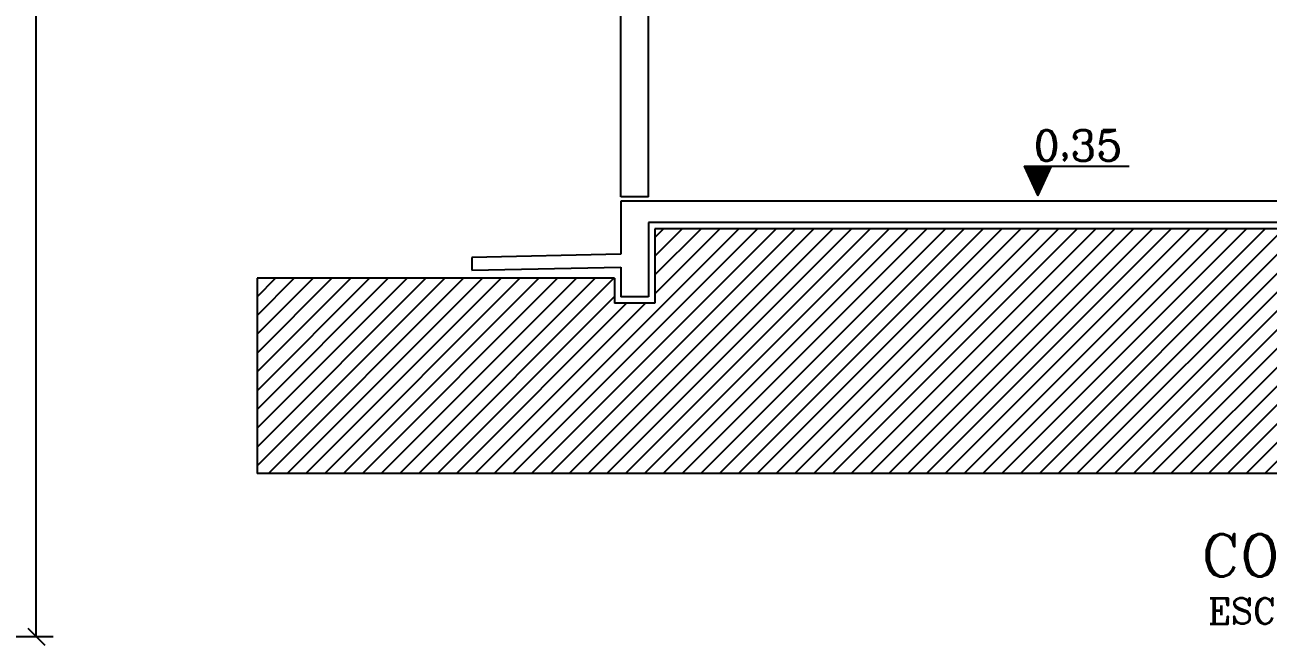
# Model space of a CAD drawing. Extents: x 121.8 to 221.5, y 86.6 to 106.4.
# Drawn here: x 180.19 to 186.04, y 96.79 to 99.7 of the extents above; entities that cross this region are included whole.
import ezdxf

# ---------------------------------------------------------------- set-up
doc = ezdxf.new("R2010")
doc.units = 0
doc.header["$LTSCALE"] = 15
doc.layers.get('0').update_dxf_attribs({"linetype": 'CONTINUOUS'})
doc.layers.get('DEFPOINTS').update_dxf_attribs({"linetype": 'CONTINUOUS'})
for name, color, linetype in [('CONCRETO', 5, 'CONTINUOUS'), ('CORTETERRA', 244, 'CONTINUOUS'), ('COTAS', 244, 'CONTINUOUS'), ('PAREDE', 7, 'CONTINUOUS'), ('TELHADO', 20, 'CONTINUOUS'), ('TEXTO', 1, 'CONTINUOUS'), ('VISTAL', 30, 'CONTINUOUS'), ('VISTAP', 244, 'CONTINUOUS')]:
    doc.layers.add(name, color=color, linetype=linetype)
doc.styles.add('ROMANC', font='ROMANC.SHX')
doc.dimstyles.get("Standard").update_dxf_attribs({"dimscale": 0.8, "dimtxt": 0.1, "dimasz": 0.1, "dimexe": 0.1, "dimexo": 0.95, "dimgap": 0.09, "dimtad": 0, "dimzin": 0, "dimtxsty": 'ROMANC', "dimblk1": 'OBLIQUE', "dimblk2": 'OBLIQUE', "dimsah": 1, "dimcen": 0.09, "dimclrt": 244, "dimaunit": 1, "dimazin": 3, "dimtfac": 1, "dimtofl": 0, "dimtmove": 0, "dimatfit": 3, "dimtolj": 1, "dimtzin": 0})

# ---------------------------------------------------------------- blocks, each defined once
blk = doc.blocks.new('*X4')
at = {"color": 0}
for p, q in [((191.8346, 96.81), (191.8357, 96.8112)), ((191.8352, 96.8088), (191.8375, 96.8112)), ((191.8357, 96.8076), (191.8392, 96.8112)), ((191.8363, 96.8064), (191.841, 96.8112)), ((191.8369, 96.8052), (191.8428, 96.8112)), ((191.8374, 96.804), (191.8445, 96.8112)), ((191.838, 96.8028), (191.8463, 96.8112)), ((191.8386, 96.8016), (191.8481, 96.8112)), ((191.8391, 96.8004), (191.8498, 96.8112)), ((191.8397, 96.7992), (191.8516, 96.8112)), ((191.8403, 96.798), (191.8534, 96.8112)), ((191.8408, 96.7968), (191.8551, 96.8112)), ((191.8414, 96.7956), (191.8569, 96.8112)), ((191.842, 96.7944), (191.8587, 96.8112)), ((191.8425, 96.7932), (191.8605, 96.8112)), ((191.8431, 96.792), (191.8622, 96.8112)), ((191.8436, 96.7908), (191.864, 96.8112)), ((191.8442, 96.7896), (191.8658, 96.8112)), ((191.8448, 96.7884), (191.8675, 96.8112)), ((191.8453, 96.7872), (191.8693, 96.8112)), ((191.8459, 96.786), (191.8711, 96.8112)), ((191.8465, 96.7848), (191.8728, 96.8112)), ((191.847, 96.7836), (191.8746, 96.8112)), ((191.8476, 96.7824), (191.8764, 96.8112)), ((191.8482, 96.7812), (191.8781, 96.8112)), ((191.8487, 96.78), (191.8799, 96.8112)), ((191.8493, 96.7788), (191.8817, 96.8112)), ((191.8499, 96.7776), (191.8834, 96.8112)), ((191.8504, 96.7764), (191.8852, 96.8112)), ((191.851, 96.7752), (191.887, 96.8112)), ((191.8516, 96.774), (191.8887, 96.8112)), ((191.8521, 96.7728), (191.8905, 96.8112)), ((191.8527, 96.7716), (191.8923, 96.8112)), ((191.8533, 96.7704), (191.894, 96.8112)), ((191.8538, 96.7692), (191.8958, 96.8112)), ((191.8544, 96.768), (191.8976, 96.8112)), ((191.855, 96.7668), (191.8972, 96.809)), ((191.8555, 96.7656), (191.8957, 96.8057)), ((191.8561, 96.7644), (191.8942, 96.8025)), ((191.8567, 96.7632), (191.8927, 96.7992)), ((191.8572, 96.762), (191.8913, 96.796)), ((191.8578, 96.7608), (191.8898, 96.7928)), ((191.8584, 96.7596), (191.8883, 96.7895)), ((191.8589, 96.7584), (191.8868, 96.7863)), ((191.8595, 96.7572), (191.8853, 96.783)), ((191.8601, 96.756), (191.8839, 96.7798)), ((191.8606, 96.7548), (191.8824, 96.7765)), ((191.8612, 96.7536), (191.8809, 96.7733)), ((191.8618, 96.7524), (191.8794, 96.77)), ((191.8623, 96.7512), (191.8779, 96.7668)), ((191.8629, 96.75), (191.8765, 96.7635)), ((191.8635, 96.7488), (191.875, 96.7603)), ((191.864, 96.7476), (191.8735, 96.757)), ((191.8646, 96.7464), (191.872, 96.7538)), ((191.8652, 96.7452), (191.8705, 96.7505)), ((191.8657, 96.744), (191.8691, 96.7473)), ((191.8663, 96.7428), (191.8676, 96.744))]:
    blk.add_line(p, q, dxfattribs=at)
blk = doc.blocks.new('_OBLIQUE')
at = {"color": 0, "linetype": 'BYBLOCK'}
blk.add_line((-0.5, -0.5), (0.5, 0.5), dxfattribs=at)
blk = doc.blocks.new('*D56')
at = {"color": 0, "linetype": 'BYBLOCK'}
for p, q in [((179.1654, 103.8986), (180.3281, 103.8986)), ((180.2481, 103.8986), (180.2481, 100.5575)), ((180.2481, 96.8286), (180.2481, 100.1697)), ((179.1654, 96.8286), (180.3281, 96.8286))]:
    blk.add_line(p, q, dxfattribs=at)
at = {"layer": 'DEFPOINTS', "color": 0, "linetype": 'BYBLOCK'}
for p in [(178.4054, 103.8986), (178.4054, 96.8286), (180.2481, 96.8286)]:
    blk.add_point(p, dxfattribs=at)
at = {"color": 0, "linetype": 'BYBLOCK', "xscale": 0.08000000000000002, "yscale": 0.08000000000000002, "zscale": 0.08000000000000002}
for p, rotation in [((180.2481, 103.8986), 90), ((180.2481, 96.8286), 270)]:
    blk.add_blockref('_OBLIQUE', p, dxfattribs=dict(at, rotation=rotation))
at = {"color": 244, "linetype": 'BYBLOCK', "insert": (180.2481, 100.3636), "char_height": 0.08, "attachment_point": 5, "rotation": 90, "style": 'ROMANC'}
blk.add_mtext('\\A1;7.07', dxfattribs=at)
blk = doc.blocks.new('*X87')
at = {"color": 0, "linetype": 'CONTINUOUS'}
for p, q in [((182.0965, 82.748), (183.2465, 83.898)), ((182.1849, 82.748), (183.3349, 83.898)), ((182.2733, 82.748), (183.4233, 83.898)), ((182.3617, 82.748), (183.5117, 83.898)), ((182.45, 82.748), (183.6, 83.898)), ((182.5384, 82.748), (183.6884, 83.898)), ((182.6268, 82.748), (183.7768, 83.898)), ((182.7152, 82.748), (183.8652, 83.898)), ((182.8036, 82.748), (183.9536, 83.898)), ((182.8527, 83.5925), (183.1581, 83.898)), ((182.8527, 83.6809), (183.0697, 83.898)), ((182.8527, 83.7693), (182.9813, 83.898)), ((182.8527, 83.8577), (182.8929, 83.898)), ((182.892, 82.748), (184.042, 83.898)), ((182.9804, 82.748), (184.1304, 83.898)), ((183.0688, 82.748), (184.2188, 83.898)), ((183.1571, 82.748), (184.3071, 83.898)), ((183.2455, 82.748), (184.3955, 83.898)), ((183.3339, 82.748), (184.4839, 83.898)), ((183.4223, 82.748), (184.5723, 83.898)), ((183.5107, 82.748), (184.6607, 83.898)), ((183.5991, 82.748), (184.7491, 83.898)), ((183.6875, 82.748), (184.8375, 83.898)), ((183.7759, 82.748), (184.9259, 83.898)), ((183.8643, 82.748), (185.0143, 83.898)), ((183.9526, 82.748), (185.1026, 83.898)), ((184.041, 82.748), (185.191, 83.898)), ((184.1294, 82.748), (185.2794, 83.898)), ((184.2178, 82.748), (185.3678, 83.898)), ((184.3062, 82.748), (185.4562, 83.898)), ((184.3946, 82.748), (185.5446, 83.898)), ((184.483, 82.748), (185.633, 83.898)), ((184.5714, 82.748), (185.7214, 83.898)), ((184.6598, 82.748), (185.8098, 83.898)), ((184.7481, 82.748), (185.8981, 83.898)), ((184.8365, 82.748), (185.9865, 83.898)), ((184.9249, 82.748), (186.0422, 83.8652)), ((185.4552, 82.748), (186.6052, 83.898)), ((185.5436, 82.748), (186.6936, 83.898)), ((185.632, 82.748), (186.782, 83.898)), ((185.7204, 82.748), (186.8704, 83.898)), ((185.0133, 82.748), (186.0422, 83.7768)), ((185.1017, 82.748), (186.0422, 83.6884)), ((180.9827, 82.7832), (181.8648, 83.6653)), ((180.9827, 82.8716), (181.7764, 83.6653)), ((180.9827, 82.96), (181.688, 83.6653)), ((180.9827, 83.0484), (181.5996, 83.6653)), ((180.9827, 83.1368), (181.5112, 83.6653)), ((180.9827, 83.2251), (181.4229, 83.6653)), ((180.9827, 83.3135), (181.3345, 83.6653)), ((180.9827, 83.4019), (181.2461, 83.6653)), ((180.9827, 83.4903), (181.1577, 83.6653)), ((180.9827, 83.5787), (181.0693, 83.6653)), ((181.0358, 82.748), (181.9532, 83.6653)), ((181.1242, 82.748), (182.0416, 83.6653)), ((181.2126, 82.748), (182.13, 83.6653)), ((181.301, 82.748), (182.2184, 83.6653)), ((181.3894, 82.748), (182.3067, 83.6653)), ((181.4778, 82.748), (182.3951, 83.6653)), ((181.5662, 82.748), (182.4835, 83.6653)), ((181.6545, 82.748), (182.5719, 83.6653)), ((181.7429, 82.748), (182.6603, 83.6653)), ((181.8313, 82.748), (182.6627, 83.5793)), ((185.1901, 82.748), (186.0422, 83.6001)), ((181.9197, 82.748), (182.7197, 83.548)), ((182.0081, 82.748), (182.8081, 83.548)), ((185.2785, 82.748), (186.0785, 83.548)), ((185.3669, 82.748), (186.1669, 83.548))]:
    blk.add_line(p, q, dxfattribs=at)
blk = doc.blocks.new('A$CF1D2')
at = {"layer": 'TEXTO', "color": 1, "ltscale": 0.3, "style": 'ROMANC'}
blk.add_text('ESC. 1:50', height=0.12, dxfattribs=at).set_placement((0.0157, 0.005))

msp = doc.modelspace()

# ---------------------------------------------------------------- linework, layer by layer
at = {"layer": 'CONCRETO', "color": 5}
for p, q in [((190.0662, 98.8758), (182.9962, 98.8758)), ((182.9962, 98.8758), (182.9962, 98.6258)), ((186.3757, 98.7758), (183.1262, 98.7758)), ((183.1262, 98.7758), (183.1262, 98.4258)), ((182.9962, 98.5658), (182.9962, 98.4258)), ((183.1262, 98.4258), (182.9962, 98.4258))]:
    msp.add_line(p, q, dxfattribs=at)
at = {"layer": 'CONCRETO', "linetype": 'CONTINUOUS'}
for p, q in [((182.9962, 98.6258), (182.2962, 98.6108)), ((182.2962, 98.6108), (182.2962, 98.5508)), ((182.2962, 98.5508), (182.9962, 98.5658))]:
    msp.add_line(p, q, dxfattribs=at)
at = {"layer": 'CORTETERRA', "color": 244}
for p, q in [((186.3457, 98.7458), (183.1562, 98.7458)), ((183.1562, 98.7458), (183.1562, 98.3958)), ((182.9662, 98.5132), (181.2862, 98.5132)), ((182.9662, 98.5132), (182.9662, 98.3958)), ((183.1562, 98.3958), (182.9662, 98.3958)), ((191.7762, 97.5958), (181.2862, 97.5958))]:
    msp.add_line(p, q, dxfattribs=at)
at = {"layer": 'PAREDE', "color": 6}
for p, q in [((182.9962, 98.8958), (182.9962, 101.1958)), ((183.1262, 98.8958), (183.1262, 101.1958)), ((183.1262, 98.8958), (182.9962, 98.8958))]:
    msp.add_line(p, q, dxfattribs=at)
at = {"layer": 'TEXTO', "color": 1}
for p, q in [((184.8915, 99.0397), (185.386, 99.0397)), ((184.8915, 99.0397), (184.9566, 98.9014)), ((184.9566, 98.9014), (185.0199, 99.0402))]:
    msp.add_line(p, q, dxfattribs=at)
at = {"layer": 'VISTAP', "color": 244}
msp.add_line((181.2862, 98.5132), (181.2862, 97.5958), dxfattribs=at)

# ---------------------------------------------------------------- block references
at = {"layer": 'TELHADO', "color": 30, "linetype": 'CONTINUOUS'}
msp.add_blockref('A$CF1D2', (185.7404, 96.8843), dxfattribs=at)
at = {"layer": 'TEXTO', "color": 1, "xscale": 2, "yscale": 2, "zscale": 2}
msp.add_blockref('*X4', (-198.7767, -94.5826), dxfattribs=at)
at = {"layer": 'VISTAL', "color": 244, "linetype": 'CONTINUOUS'}
msp.add_blockref('*X87', (0.3036, 14.8478), dxfattribs=at)

# ---------------------------------------------------------------- texts
at = {"layer": 'TEXTO', "color": 1, "style": 'ROMANC'}
msp.add_text('0,35', height=0.1431, dxfattribs=at).set_placement((184.9363, 99.0658))
at = {"layer": 'TEXTO', "color": 5, "ltscale": 0.3, "style": 'ROMANC'}
msp.add_text("CORTE BB'", height=0.2, dxfattribs=at).set_placement((185.7255, 97.1105))

# ---------------------------------------------------------------- dimensions: what is measured, and where the dimension line sits
at = {"layer": 'COTAS'}
dim = msp.add_linear_dim(base=(180.2481, 96.8286), p1=(178.4054, 103.8986), p2=(178.4054, 96.8286), angle=90, dimstyle='STANDARD', dxfattribs=at)
dim.commit()
dim.dimension.update_dxf_attribs({"geometry": '*D56', "text_midpoint": (180.2481, 100.3636)})

doc.saveas('drawing.dxf')
